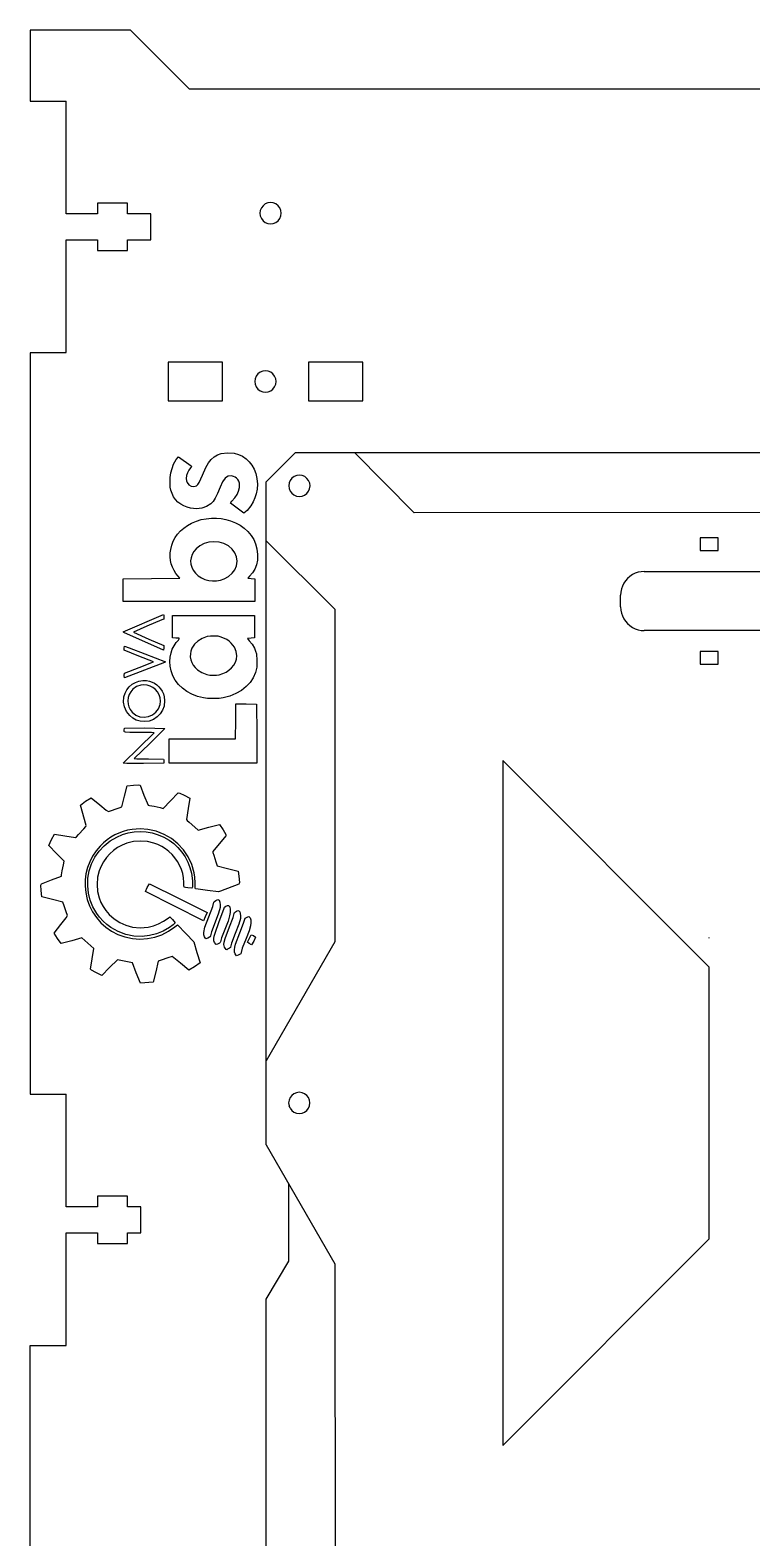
# Model space of a CAD drawing. Extents: x -217 to 602, y -128 to 416.
# Drawn here: x -217.3 to -95.1, y 136.9 to 392.3 of the extents above; entities that cross this region are included whole.
import ezdxf

# ---------------------------------------------------------------- set-up
doc = ezdxf.new("R2010")
doc.units = 0
doc.layers.add('Layer_1', color=7, linetype='CONTINUOUS')

msp = doc.modelspace()

# ---------------------------------------------------------------- linework, layer by layer
at = {"layer": 'Layer_1', "color": 2}
for p, q in [((-217.265194, 392.241333), (-217.269427, 380.252138)), ((-200.303299, 392.252057), (-217.265194, 392.241333)), ((-190.323272, 382.252134), (-200.303299, 392.252057)), ((83.627976, 382.252134), (-190.323272, 382.252134)), ((-217.269427, 380.252138), (-211.181611, 380.252138)), ((-217.260847, 337.630571), (-217.277498, 212.078061)), ((-217.269314, 337.652471), (-211.181498, 337.652471)), ((-177.349263, 315.752649), (-172.359264, 320.75261)), ((-172.359264, 320.75261), (103.578773, 320.75261)), ((-217.277498, 212.078061), (-211.189175, 212.078061)), ((-217.260847, 43.909317), (-217.278345, 169.482515)), ((-217.278345, 169.482515), (-211.189118, 169.479692))]:
    msp.add_line(p, q, dxfattribs=at)
at = {"layer": 'Layer_1', "color": 3}
for p, q in [((-211.181498, 361.152297), (-211.181498, 380.252138)), ((-200.802296, 362.952283), (-205.892118, 362.952283)), ((-205.892118, 362.952283), (-205.892118, 361.152297)), ((-200.802296, 361.152297), (-200.802296, 362.952283)), ((-205.892118, 361.152297), (-211.181498, 361.152297)), ((-196.860188, 361.152297), (-200.802296, 361.152297)), ((-196.860188, 356.75234), (-196.860188, 361.152297)), ((-211.181498, 356.75234), (-205.892118, 356.75234)), ((-211.181498, 337.652471), (-211.181498, 356.75234)), ((-205.892118, 356.75234), (-205.892118, 354.952355)), ((-205.892118, 354.952355), (-200.802296, 354.952355)), ((-200.802296, 354.952355), (-200.802296, 356.75234)), ((-200.802296, 356.75234), (-196.860188, 356.75234)), ((-177.349263, 203.482763), (-177.349263, 315.752649)), ((-211.18909, 192.980695), (-211.18909, 212.080536)), ((-173.503985, 183.759888), (-173.503985, 196.815824)), ((-200.809888, 194.78068), (-205.89971, 194.78068)), ((-205.89971, 194.78068), (-205.89971, 192.980695)), ((-200.809888, 192.980695), (-200.809888, 194.78068)), ((-205.89971, 192.980695), (-211.18909, 192.980695)), ((-198.561113, 192.980695), (-200.809888, 192.980695)), ((-198.561113, 188.58071), (-198.561113, 192.980695)), ((-211.189118, 169.479692), (-211.189118, 188.579533)), ((-211.18909, 188.58071), (-205.89971, 188.58071)), ((-205.89971, 188.58071), (-205.89971, 186.780724)), ((-205.89971, 186.780724), (-200.809888, 186.780724)), ((-200.809888, 186.780724), (-200.809888, 188.58071)), ((-200.809888, 188.58071), (-198.561113, 188.58071)), ((-177.349263, 177.370894), (-173.503985, 183.759888)), ((-177.349263, 64.545124), (-177.349263, 177.370894))]:
    msp.add_line(p, q, dxfattribs=at)
at = {"layer": 'Layer_1', "color": 7}
for p, q in [((-177.480496, 362.8123), (-177.852888, 362.525958)), ((-177.046805, 362.992273), (-177.480496, 362.8123)), ((-176.581421, 363.053685), (-177.046805, 362.992273)), ((-176.116036, 362.992273), (-176.581421, 363.053685)), ((-175.682374, 362.8123), (-176.116036, 362.992273)), ((-175.309953, 362.525958), (-175.682374, 362.8123)), ((-178.318273, 361.718294), (-178.379543, 361.25195)), ((-178.379543, 361.25195), (-178.318273, 360.785634)), ((-178.138638, 362.152803), (-178.318273, 361.718294)), ((-178.318273, 360.785634), (-178.138638, 360.351097)), ((-177.852888, 362.525958), (-178.138638, 362.152803)), ((-178.138638, 360.351097), (-177.852888, 359.977943)), ((-175.024203, 362.152803), (-175.309953, 362.525958)), ((-175.309953, 359.977943), (-175.024203, 360.351097)), ((-174.844569, 361.718294), (-175.024203, 362.152803)), ((-175.024203, 360.351097), (-174.844569, 360.785634)), ((-174.783298, 361.25195), (-174.844569, 361.718294)), ((-174.844569, 360.785634), (-174.783298, 361.25195)), ((-177.852888, 359.977943), (-177.480496, 359.691628)), ((-177.480496, 359.691628), (-177.046805, 359.511627)), ((-177.046805, 359.511627), (-176.581421, 359.450243)), ((-176.581421, 359.450243), (-176.116036, 359.511627)), ((-176.116036, 359.511627), (-175.682374, 359.691628)), ((-175.682374, 359.691628), (-175.309953, 359.977943)), ((-184.728697, 336.052497), (-193.910317, 336.052497)), ((-193.910317, 336.052497), (-193.910317, 329.452561)), ((-184.728697, 329.452561), (-184.728697, 336.052497)), ((-177.908684, 334.492853), (-178.342346, 334.312851)), ((-177.443299, 334.554236), (-177.908684, 334.492853)), ((-176.977887, 334.492853), (-177.443299, 334.554236)), ((-176.544224, 334.312851), (-176.977887, 334.492853)), ((-160.976282, 336.052497), (-170.157874, 336.052497)), ((-170.157874, 336.052497), (-170.157874, 329.452561)), ((-160.976282, 329.452561), (-160.976282, 336.052497)), ((-179.180151, 333.218845), (-179.241422, 332.752529)), ((-179.241422, 332.752529), (-179.180151, 332.286213)), ((-179.000517, 333.653383), (-179.180151, 333.218845)), ((-179.180151, 332.286213), (-179.000517, 331.851676)), ((-178.714739, 334.026537), (-179.000517, 333.653383)), ((-178.342346, 334.312851), (-178.714739, 334.026537)), ((-176.171832, 334.026537), (-176.544224, 334.312851)), ((-175.886082, 333.653383), (-176.171832, 334.026537)), ((-175.706447, 333.218845), (-175.886082, 333.653383)), ((-175.886082, 331.851676), (-175.706447, 332.286213)), ((-175.645177, 332.752529), (-175.706447, 333.218845)), ((-175.706447, 332.286213), (-175.645177, 332.752529)), ((-193.910317, 329.452561), (-184.728697, 329.452561)), ((-179.000517, 331.851676), (-178.714739, 331.478522)), ((-178.714739, 331.478522), (-178.342346, 331.192207)), ((-178.342346, 331.192207), (-177.908684, 331.012206)), ((-177.908684, 331.012206), (-177.443299, 330.950823)), ((-177.443299, 330.950823), (-176.977887, 331.012206)), ((-176.977887, 331.012206), (-176.544224, 331.192207)), ((-176.544224, 331.192207), (-176.171832, 331.478522)), ((-176.171832, 331.478522), (-175.886082, 331.851676)), ((-170.157874, 329.452561), (-160.976282, 329.452561)), ((-172.578948, 316.65737), (-172.954163, 316.375487)), ((-172.143705, 316.83232), (-172.578948, 316.65737)), ((-171.678123, 316.888454), (-172.143705, 316.83232)), ((-171.213896, 316.82185), (-171.678123, 316.888454)), ((-170.78266, 316.637276), (-171.213896, 316.82185)), ((-170.413852, 316.347067), (-170.78266, 316.637276)), ((-173.42807, 315.573835), (-173.494477, 315.108648)), ((-173.494477, 315.108648), (-173.438484, 314.642191)), ((-173.438484, 314.642191), (-173.263873, 314.206016)), ((-173.243807, 316.005945), (-173.42807, 315.573835)), ((-173.263873, 314.206016), (-172.982582, 313.830068)), ((-172.954163, 316.375487), (-173.243807, 316.005945)), ((-170.442215, 313.801648), (-170.152599, 314.17119)), ((-170.132533, 315.971119), (-170.413852, 316.347067)), ((-170.152599, 314.17119), (-169.968336, 314.603301)), ((-169.957922, 315.534973), (-170.132533, 315.971119)), ((-169.968336, 314.603301), (-169.901901, 315.068431)), ((-169.901901, 315.068431), (-169.957922, 315.534973)), ((-172.982582, 313.830068), (-172.613746, 313.539887)), ((-172.613746, 313.539887), (-172.182511, 313.355229)), ((-172.182511, 313.355229), (-171.718283, 313.288681)), ((-171.718283, 313.288681), (-171.252701, 313.344815)), ((-171.252701, 313.344815), (-170.81743, 313.519793)), ((-170.81743, 313.519793), (-170.442215, 313.801648)), ((-103.855907, 306.260276), (-103.855907, 304.125631)), ((-100.830408, 306.260276), (-103.855907, 306.260276)), ((-103.855907, 304.125631), (-100.830408, 304.125631)), ((-100.830408, 304.125631), (-100.830408, 306.260276)), ((-116.492562, 299.013345), (-116.782683, 298.578328)), ((-116.148276, 299.406735), (-116.492562, 299.013345)), ((-115.755677, 299.751751), (-116.148276, 299.406735)), ((-115.321506, 300.042384), (-115.755677, 299.751751)), ((-114.853187, 300.273834), (-115.321506, 300.042384)), ((-114.358733, 300.442039), (-114.853187, 300.273834)), ((-113.846556, 300.544062), (-114.358708, 300.442039)), ((-113.325518, 300.578324), (-113.846556, 300.544062)), ((-113.325518, 300.578324), (-90.371481, 300.578324)), ((-117.283346, 297.100443), (-117.317523, 296.578304)), ((-117.317523, 294.578392), (-117.317523, 296.578304)), ((-117.181492, 297.613608), (-117.283346, 297.100443)), ((-117.013626, 298.109077), (-117.181492, 297.613608)), ((-116.782683, 298.578328), (-117.013626, 298.109077)), ((-117.317523, 294.578392), (-117.283346, 294.056196)), ((-117.283346, 294.056196), (-117.181492, 293.543088)), ((-117.181492, 293.543088), (-117.013626, 293.047619)), ((-117.013626, 293.047619), (-116.782683, 292.57834)), ((-116.782683, 292.57834), (-116.492562, 292.143322)), ((-116.492562, 292.143322), (-116.148276, 291.749933)), ((-116.148276, 291.749933), (-115.755677, 291.404973)), ((-115.755677, 291.404973), (-115.321506, 291.114284)), ((-115.321506, 291.114284), (-114.853187, 290.882833)), ((-114.853187, 290.882833), (-114.358733, 290.714685)), ((-114.358733, 290.714685), (-113.846556, 290.612606)), ((-113.846556, 290.612606), (-113.325518, 290.578372)), ((-90.371481, 290.578372), (-113.325518, 290.578372)), ((-103.850051, 287.039842), (-103.850051, 284.905197)), ((-100.824552, 287.039842), (-103.850051, 287.039842)), ((-100.824552, 284.905197), (-100.824552, 287.039842)), ((-103.850051, 284.905197), (-100.824552, 284.905197)), ((-102.347497, 238.508457), (-102.347497, 238.578786)), ((-172.617133, 212.137838), (-172.989158, 211.851806)), ((-172.183865, 212.317698), (-172.617133, 212.137838)), ((-171.718932, 212.378997), (-172.183865, 212.317698)), ((-171.253971, 212.317698), (-171.718932, 212.378997)), ((-170.820732, 212.137838), (-171.253971, 212.317698)), ((-170.448678, 211.851806), (-170.820732, 212.137838)), ((-173.454119, 211.044904), (-173.515333, 210.57904)), ((-173.515333, 210.57904), (-173.454119, 210.113148)), ((-173.274654, 211.479018), (-173.454119, 211.044904)), ((-173.274654, 209.679033), (-173.454119, 210.113148)), ((-173.242424, 211.512659), (-173.274654, 211.479018)), ((-173.274654, 209.679033), (-172.989158, 209.306218)), ((-172.989158, 211.851806), (-173.242424, 211.512659)), ((-170.163211, 211.479018), (-170.448678, 211.851806)), ((-170.448678, 209.306218), (-170.163211, 209.679033)), ((-169.983717, 211.044904), (-170.163211, 211.479018)), ((-170.163211, 209.679033), (-169.983717, 210.113148)), ((-169.922503, 210.579012), (-169.983717, 211.044904)), ((-169.983717, 210.113148), (-169.922503, 210.579012)), ((-172.989158, 209.306218), (-172.617133, 209.020186)), ((-172.617133, 209.020186), (-172.183865, 208.840382)), ((-172.183865, 208.840382), (-171.718932, 208.779055)), ((-171.718932, 208.779055), (-171.253971, 208.840382)), ((-171.253971, 208.840382), (-170.820732, 209.020186)), ((-170.820732, 209.020186), (-170.448678, 209.306218))]:
    msp.add_line(p, q, dxfattribs=at)
at = {"layer": 'Layer_1', "color": 1}
for p, q in [((-192.984704, 318.74209), (-192.547703, 319.559462)), ((-192.547703, 319.559462), (-192.191118, 320.001704)), ((-192.191118, 320.001704), (-190.045608, 318.45586)), ((-187.083105, 318.990502), (-186.654697, 319.521136)), ((-186.654697, 319.521136), (-186.142771, 319.967301)), ((-186.142771, 319.967301), (-185.5678, 320.314096)), ((-185.5678, 320.314096), (-184.950264, 320.546534)), ((-184.950264, 320.546534), (-183.877718, 320.658999)), ((-183.877718, 320.658999), (-182.740754, 320.594935)), ((-182.740754, 320.594935), (-182.005396, 320.395206)), ((-182.005396, 320.395206), (-181.330679, 320.087471)), ((-181.330679, 320.087471), (-180.722453, 319.678164)), ((-180.722453, 319.678164), (-180.186564, 319.173777)), ((-180.186564, 319.173777), (-179.728856, 318.580771)), ((-193.548545, 316.498423), (-193.443473, 317.266265)), ((-193.443473, 317.266265), (-193.258101, 318.000833)), ((-193.258101, 318.000833), (-192.984704, 318.74209)), ((-190.809539, 316.820721), (-190.85869, 316.351357)), ((-190.669971, 317.27984), (-190.809539, 316.820721)), ((-190.44077, 317.726767), (-190.669971, 317.27984)), ((-190.122728, 318.159611), (-190.44077, 317.726767)), ((-189.984552, 318.349321), (-190.122728, 318.159611)), ((-190.045608, 318.45586), (-189.984552, 318.349321)), ((-188.658449, 315.645519), (-188.097468, 316.865481)), ((-188.097468, 316.865481), (-187.525273, 318.211738)), ((-187.525273, 318.211738), (-187.083105, 318.990502)), ((-183.780769, 316.69358), (-184.028975, 316.575074)), ((-183.20608, 316.750222), (-183.780769, 316.69358)), ((-182.874739, 316.687088), (-183.20608, 316.750222)), ((-182.579004, 316.558282), (-182.874739, 316.687088)), ((-179.728856, 318.580771), (-179.355169, 317.905555)), ((-179.355169, 317.905555), (-179.071355, 317.154646)), ((-179.071355, 317.154646), (-178.883256, 316.33448)), ((-193.581057, 315.657288), (-193.548545, 316.498423)), ((-193.55941, 314.867969), (-193.581057, 315.657288)), ((-193.466923, 314.371935), (-193.55941, 314.867969)), ((-193.263099, 313.785308), (-193.466923, 314.371935)), ((-190.85869, 316.351357), (-190.837298, 315.944731)), ((-190.837298, 315.944731), (-190.723596, 315.651135)), ((-190.723596, 315.651135), (-190.408724, 315.246937)), ((-190.408724, 315.246937), (-190.005355, 315.010576)), ((-190.005355, 315.010576), (-189.563897, 314.959211)), ((-189.563897, 314.959211), (-189.134747, 315.110002)), ((-189.134747, 315.110002), (-188.892668, 315.316787)), ((-188.892668, 315.316787), (-188.658449, 315.645519)), ((-185.1254, 314.834356), (-185.563355, 313.790868)), ((-184.691076, 315.784909), (-185.1254, 314.834356)), ((-184.259319, 316.388243), (-184.691076, 315.784909)), ((-184.028975, 316.575074), (-184.259319, 316.388243)), ((-182.323943, 316.371), (-182.579004, 316.558282)), ((-182.114627, 316.132437), (-182.323943, 316.371)), ((-182.236957, 313.627094), (-181.983276, 314.201303)), ((-181.956129, 315.849735), (-182.114627, 316.132437)), ((-181.983276, 314.201303), (-181.836252, 314.808843)), ((-181.853518, 315.530118), (-181.956129, 315.849735)), ((-181.811868, 315.180756), (-181.853518, 315.530118)), ((-181.836252, 314.808843), (-181.811868, 315.180756)), ((-178.840071, 314.500459), (-178.995321, 313.745825)), ((-178.883256, 316.33448), (-178.816821, 315.383052)), ((-178.816821, 315.383052), (-178.840076, 314.500487)), ((-178.840076, 314.500487), (-178.840076, 314.500459)), ((-192.989629, 313.24838), (-193.263099, 313.785308)), ((-192.650753, 312.765187), (-192.989629, 313.24838)), ((-192.250746, 312.33954), (-192.650753, 312.765187)), ((-191.793851, 311.975445), (-192.250746, 312.33954)), ((-191.284335, 311.676797), (-191.793851, 311.975445)), ((-190.726452, 311.44752), (-191.284335, 311.676797)), ((-187.4074, 311.575649), (-188.189277, 311.287077)), ((-186.712442, 312.032341), (-187.4074, 311.575649)), ((-186.32098, 312.453247), (-186.712442, 312.032341)), ((-185.949915, 313.018284), (-186.32098, 312.453247)), ((-185.563355, 313.790868), (-185.949915, 313.018284)), ((-183.354342, 312.141533), (-183.313855, 312.254337)), ((-181.094705, 310.438801), (-183.354342, 312.141533)), ((-183.313855, 312.254337), (-183.117027, 312.482965)), ((-183.117027, 312.482965), (-182.610475, 313.062311)), ((-182.610475, 313.062311), (-182.236957, 313.627094)), ((-179.901748, 311.724126), (-180.55997, 310.931448)), ((-179.525174, 312.360227), (-179.901748, 311.724126)), ((-179.223357, 313.03327), (-179.525174, 312.360227)), ((-178.995321, 313.745825), (-179.223357, 313.03327)), ((-190.124458, 311.291508), (-190.726452, 311.44752)), ((-189.133869, 311.213925), (-190.124458, 311.291508)), ((-189.944649, 308.762514), (-189.135458, 309.110861)), ((-189.135458, 309.110861), (-188.327953, 309.361079)), ((-188.189277, 311.287077), (-189.133869, 311.213925)), ((-188.327953, 309.361079), (-187.491508, 309.520845)), ((-187.491508, 309.520845), (-186.595481, 309.597807)), ((-186.595481, 309.597807), (-185.740466, 309.60063)), ((-185.740466, 309.60063), (-184.946132, 309.530667)), ((-184.946132, 309.530667), (-184.167312, 309.381992)), ((-184.167312, 309.381992), (-183.358863, 309.148284)), ((-183.358863, 309.148284), (-182.521775, 308.817886)), ((-180.55997, 310.931448), (-181.094705, 310.438801)), ((-192.719525, 306.330041), (-192.307554, 306.914975)), ((-192.307554, 306.914975), (-191.821836, 307.453483)), ((-191.821836, 307.453483), (-191.264608, 307.9428)), ((-191.264608, 307.9428), (-190.638134, 308.380075)), ((-190.638134, 308.380075), (-189.944649, 308.762514)), ((-182.521775, 308.817886), (-181.749514, 308.405616)), ((-181.749514, 308.405616), (-181.050805, 307.916864)), ((-181.050805, 307.916864), (-180.434375, 307.356906)), ((-180.434375, 307.356906), (-179.878214, 306.700937)), ((-179.878214, 306.700937), (-179.439895, 306.0043)), ((-193.553481, 303.743248), (-193.490435, 304.325021)), ((-193.490435, 304.325021), (-193.313214, 305.03227)), ((-193.313214, 305.03227), (-193.055491, 305.701532)), ((-193.055491, 305.701532), (-192.719525, 306.330041)), ((-189.586517, 303.957145), (-189.871564, 303.450274)), ((-189.194113, 304.427553), (-189.586517, 303.957145)), ((-188.560213, 304.949974), (-189.194113, 304.427553)), ((-187.8466, 305.323636), (-188.560213, 304.949974)), ((-187.054259, 305.548116), (-187.8466, 305.323636)), ((-186.184162, 305.623018), (-187.054259, 305.548116)), ((-185.307845, 305.553337), (-186.184162, 305.623018)), ((-184.47267, 305.29468), (-185.307845, 305.553337)), ((-183.729294, 304.898384), (-184.47267, 305.29468)), ((-183.098367, 304.366508), (-183.729294, 304.898384)), ((-182.618863, 303.739749), (-183.098367, 304.366508)), ((-179.439895, 306.0043), (-179.110953, 305.251021)), ((-179.110953, 305.251021), (-178.882912, 304.425069)), ((-178.882912, 304.425069), (-178.784402, 303.437461)), ((-193.554327, 303.077656), (-193.553481, 303.743248)), ((-193.497367, 302.424001), (-193.554327, 303.077656)), ((-193.386493, 301.87807), (-193.497367, 302.424001)), ((-193.177414, 301.283174), (-193.386493, 301.87807)), ((-192.917307, 300.74046), (-193.177414, 301.283174)), ((-190.04893, 302.918849), (-190.118278, 302.374725)), ((-190.118278, 302.374725), (-190.07928, 301.829838)), ((-190.07928, 301.829838), (-189.931599, 301.296015)), ((-189.871564, 303.450274), (-190.04893, 302.918849)), ((-189.931599, 301.296015), (-189.674912, 300.785221)), ((-182.329763, 303.058747), (-182.618863, 303.739749)), ((-182.614076, 300.881826), (-182.330296, 301.557861)), ((-182.330296, 301.557861), (-182.256907, 302.304113)), ((-182.256907, 302.304113), (-182.329763, 303.058831)), ((-182.329763, 303.058831), (-182.329763, 303.058831)), ((-178.988635, 301.7117), (-179.269342, 300.999823)), ((-178.807991, 302.499382), (-178.988635, 301.7117)), ((-178.784402, 303.437461), (-178.808166, 302.499693)), ((-178.808166, 302.499693), (-178.808166, 302.499693)), ((-201.556617, 299.358954), (-196.762316, 299.371937)), ((-201.556617, 297.430953), (-201.556617, 299.358954)), ((-196.762316, 299.371937), (-191.968018, 299.441843)), ((-192.602316, 300.242987), (-192.917307, 300.74046)), ((-192.228577, 299.783727), (-192.602316, 300.242987)), ((-191.968018, 299.441843), (-192.228577, 299.783727)), ((-189.674912, 300.785221), (-189.308875, 300.30931)), ((-189.308875, 300.30931), (-188.825598, 299.867829)), ((-188.825598, 299.867829), (-188.280779, 299.513584)), ((-188.280779, 299.513584), (-187.686798, 299.248972)), ((-187.686798, 299.248972), (-187.056022, 299.07645)), ((-187.056022, 299.07645), (-186.400827, 298.998416)), ((-186.400827, 298.998416), (-185.733591, 299.017324)), ((-185.733591, 299.017324), (-185.066686, 299.135463)), ((-185.066686, 299.135463), (-184.412481, 299.355286)), ((-184.412481, 299.355286), (-183.679352, 299.75494)), ((-183.679352, 299.75494), (-183.071824, 300.27231)), ((-183.071824, 300.27231), (-182.614076, 300.881826)), ((-180.126126, 299.813389), (-180.451393, 299.442266)), ((-180.451393, 299.442266), (-179.847288, 299.373291)), ((-179.648906, 300.366234), (-180.126126, 299.813389)), ((-179.847288, 299.373291), (-179.24318, 299.358898)), ((-179.269342, 300.999823), (-179.648906, 300.366234)), ((-179.24318, 299.358898), (-179.229718, 297.417943)), ((-201.556617, 295.502952), (-201.556617, 297.430953)), ((-179.229718, 297.417943), (-179.216256, 295.476988)), ((-190.386434, 295.48997), (-201.556617, 295.502952)), ((-179.216256, 295.476988), (-190.386434, 295.48997)), ((-201.547163, 290.342942), (-194.721384, 293.269643)), ((-197.520202, 291.297728), (-199.756683, 290.296912)), ((-194.962385, 292.370144), (-197.520202, 291.297728)), ((-194.641052, 292.509675), (-194.962385, 292.370144)), ((-194.721384, 293.269643), (-194.656631, 293.195983)), ((-194.656631, 293.195983), (-194.641052, 292.889659)), ((-194.641052, 292.889659), (-194.641052, 292.509675)), ((-193.176398, 291.23578), (-193.176398, 293.138071)), ((-193.176398, 293.138071), (-186.235588, 293.138071)), ((-193.176398, 289.333462), (-193.176398, 291.23578)), ((-186.235588, 293.138071), (-179.294782, 293.138071)), ((-179.294782, 293.138071), (-179.294782, 291.23578)), ((-179.294782, 291.23578), (-179.294782, 289.333462)), ((-201.445656, 290.219893), (-201.547163, 290.342942)), ((-194.687594, 287.254274), (-201.445656, 290.219893)), ((-199.756683, 290.296912), (-197.211721, 289.138277)), ((-197.211721, 289.138277), (-194.666757, 288.047544)), ((-192.610853, 289.301458), (-193.176398, 289.333462)), ((-192.905101, 288.007356), (-192.549509, 288.547444)), ((-192.032453, 289.262906), (-192.610853, 289.301458)), ((-192.549509, 288.547444), (-192.179849, 288.970354)), ((-192.179849, 288.970354), (-192.035331, 289.153037)), ((-192.035331, 289.153037), (-192.032453, 289.262906)), ((-188.872238, 288.806327), (-189.455795, 288.249982)), ((-188.147393, 289.24253), (-188.872238, 288.806327)), ((-187.296369, 289.547104), (-188.147393, 289.24253)), ((-186.768071, 289.650058), (-187.296369, 289.547104)), ((-186.107056, 289.652881), (-186.768071, 289.650058)), ((-185.448852, 289.60606), (-186.107056, 289.652881)), ((-184.924548, 289.46921), (-185.448852, 289.60606)), ((-183.98974, 289.055332), (-184.924548, 289.46921)), ((-183.60263, 288.782225), (-183.98974, 289.055332)), ((-183.226064, 288.438902), (-183.60263, 288.782225)), ((-179.868982, 289.307779), (-180.480456, 289.244703)), ((-180.480456, 289.244703), (-180.18285, 288.852386)), ((-180.18285, 288.852386), (-179.684799, 288.252889)), ((-179.294782, 289.333462), (-179.868982, 289.307779)), ((-201.374335, 287.58628), (-201.334108, 287.906433)), ((-201.348117, 287.237877), (-201.374335, 287.58628)), ((-198.855307, 286.243975), (-201.348117, 287.237877)), ((-201.334108, 287.906433), (-200.535526, 287.66265)), ((-200.535526, 287.66265), (-197.851635, 286.653762)), ((-196.389873, 285.265426), (-198.855307, 286.243975)), ((-197.851635, 286.653762), (-194.362014, 285.292914)), ((-194.651743, 287.650909), (-194.687585, 287.254274)), ((-194.687585, 287.254274), (-194.687585, 287.254274)), ((-194.666757, 288.047544), (-194.651743, 287.650909)), ((-193.632503, 285.31775), (-193.580913, 286.093748)), ((-193.580913, 286.093748), (-193.42884, 286.825183)), ((-193.42884, 286.825183), (-193.210318, 287.412488)), ((-193.210318, 287.412488), (-192.905101, 288.007356)), ((-190.160775, 286.608493), (-190.167999, 286.114915)), ((-190.167999, 286.114915), (-190.09027, 285.629097)), ((-190.066464, 287.101366), (-190.160775, 286.608493)), ((-189.882947, 287.584954), (-190.066464, 287.101366)), ((-189.455795, 288.249982), (-189.882947, 287.584954)), ((-182.678284, 287.75852), (-183.226064, 288.438902)), ((-182.380506, 287.021949), (-182.678284, 287.75852)), ((-182.305853, 286.301548), (-182.380509, 287.021356)), ((-182.380509, 287.021356), (-182.380509, 287.021356)), ((-182.360906, 285.721412), (-182.305853, 286.301548)), ((-179.684799, 288.252889), (-179.31896, 287.594324)), ((-179.31896, 287.594324), (-179.103853, 287.091996)), ((-179.103853, 287.091996), (-178.973754, 286.646226)), ((-178.973754, 286.646226), (-178.880152, 285.50317)), ((-194.541975, 285.149376), (-201.323166, 282.597382)), ((-201.311967, 283.333078), (-198.818418, 284.296896)), ((-198.818418, 284.296896), (-196.389873, 285.265426)), ((-194.362014, 285.292914), (-194.541961, 285.149376)), ((-194.541961, 285.149376), (-194.541961, 285.149376)), ((-193.583554, 284.530434), (-193.632503, 285.31775)), ((-193.434005, 283.765076), (-193.583554, 284.530434)), ((-193.135239, 282.927102), (-193.434005, 283.765076)), ((-190.09027, 285.629097), (-189.929714, 285.159564)), ((-189.929714, 285.159564), (-189.688453, 284.714923)), ((-189.688453, 284.714923), (-189.368622, 284.303612)), ((-189.368622, 284.303612), (-188.972345, 283.934212)), ((-188.972345, 283.934212), (-188.215259, 283.460445)), ((-188.215259, 283.460445), (-187.363916, 283.131854)), ((-184.655957, 283.290491), (-184.12042, 283.536081)), ((-184.12042, 283.536081), (-183.641771, 283.84867)), ((-183.641771, 283.84867), (-183.20212, 284.23808)), ((-183.20212, 284.23808), (-182.799555, 284.711536)), ((-182.799555, 284.711536), (-182.522314, 285.198708)), ((-182.522314, 285.198708), (-182.360906, 285.721412)), ((-179.151607, 283.445488), (-179.53716, 282.57836)), ((-178.906952, 284.368072), (-179.151607, 283.445488)), ((-178.880152, 285.50317), (-178.906963, 284.367959)), ((-178.906963, 284.367959), (-178.906963, 284.367959)), ((-201.375755, 282.958654), (-201.311967, 283.333078)), ((-201.323166, 282.597382), (-201.375755, 282.958654)), ((-200.899878, 280.541421), (-200.495275, 281.048292)), ((-200.495275, 281.048292), (-200.008984, 281.4725)), ((-200.008984, 281.4725), (-199.456884, 281.802474)), ((-199.254073, 281.074285), (-199.88265, 280.641779)), ((-199.456884, 281.802474), (-198.854856, 282.026728)), ((-198.558799, 281.336751), (-199.254073, 281.074285)), ((-198.854856, 282.026728), (-198.218783, 282.13369)), ((-198.011644, 281.391277), (-198.558799, 281.336751)), ((-198.218783, 282.13369), (-197.564536, 282.111959)), ((-197.474527, 281.334635), (-198.011644, 281.391277)), ((-197.564536, 282.111959), (-197.08125, 282.013944)), ((-196.962082, 281.176393), (-197.474527, 281.334635)), ((-197.08125, 282.013944), (-196.628704, 281.857762)), ((-196.488939, 280.92609), (-196.962082, 281.176393)), ((-196.628704, 281.857762), (-196.210005, 281.645954)), ((-196.069726, 280.593265), (-196.488939, 280.92609)), ((-196.210005, 281.645954), (-195.828234, 281.380947)), ((-195.828234, 281.380947), (-195.486511, 281.065282)), ((-195.486511, 281.065282), (-195.18792, 280.701413)), ((-192.710302, 282.151386), (-193.135239, 282.927102)), ((-192.166957, 281.444476), (-192.710302, 282.151386)), ((-191.512955, 280.812834), (-192.166957, 281.444476)), ((-187.363916, 283.131854), (-186.881714, 283.047949)), ((-186.881714, 283.047949), (-186.307665, 283.014111)), ((-186.307665, 283.014111), (-185.737331, 283.031609)), ((-185.737331, 283.031609), (-185.266274, 283.101995)), ((-185.266274, 283.101995), (-184.655957, 283.290491)), ((-180.690715, 281.084416), (-181.508936, 280.431552)), ((-180.053547, 281.785146), (-180.690715, 281.084416)), ((-179.53716, 282.57836), (-180.053547, 281.785146)), ((-201.466106, 278.460399), (-201.400478, 279.325805)), ((-201.321165, 277.630242), (-201.466106, 278.460399)), ((-201.400478, 279.325805), (-201.206902, 279.963402)), ((-201.206902, 279.963402), (-200.899878, 280.541421)), ((-200.702963, 279.211787), (-200.758645, 278.649968)), ((-200.758645, 278.649968), (-200.714113, 278.11383)), ((-200.536313, 279.735789), (-200.702963, 279.211787)), ((-200.261832, 280.214833), (-200.536313, 279.735789)), ((-199.88265, 280.641779), (-200.261832, 280.214833)), ((-195.719085, 280.187571), (-196.069726, 280.593265)), ((-195.451634, 279.718489), (-195.719085, 280.187571)), ((-195.282013, 279.195588), (-195.451634, 279.718489)), ((-195.282978, 278.076972), (-195.215239, 278.630946)), ((-195.215239, 278.630946), (-195.282013, 279.195588)), ((-195.282013, 279.195588), (-195.282013, 279.195588)), ((-195.18792, 280.701413), (-194.935562, 280.291852)), ((-194.935562, 280.291852), (-194.73254, 279.839083)), ((-194.73254, 279.839083), (-194.596715, 279.373952)), ((-194.557179, 278.745387), (-194.613646, 277.789924)), ((-194.596715, 279.373952), (-194.557179, 278.745387)), ((-190.756043, 280.262952), (-191.512955, 280.812834)), ((-189.903972, 279.801293), (-190.756043, 280.262952)), ((-188.964494, 279.434432), (-189.903972, 279.801293)), ((-187.945355, 279.168748), (-188.964494, 279.434432)), ((-187.275899, 279.073244), (-187.945355, 279.168748)), ((-186.286995, 279.052078), (-187.275899, 279.073244)), ((-185.295373, 279.073527), (-186.286995, 279.052078)), ((-184.618401, 279.170837), (-185.295373, 279.073527)), ((-183.479982, 279.471234), (-184.618401, 279.170837)), ((-182.441094, 279.892648), (-183.479982, 279.471234)), ((-181.508936, 280.431552), (-182.441094, 279.892648)), ((-200.973224, 276.859917), (-201.321165, 277.630242)), ((-200.429859, 276.173976), (-200.973224, 276.859917)), ((-200.714113, 278.11383), (-200.57804, 277.631428)), ((-200.57804, 277.631428), (-200.344222, 277.187266)), ((-199.886629, 275.716776), (-200.429859, 276.173976)), ((-200.344222, 277.187266), (-200.006447, 276.765767)), ((-200.006447, 276.765767), (-199.385891, 276.269564)), ((-199.385891, 276.269564), (-198.693357, 275.984322)), ((-198.693357, 275.984322), (-197.96913, 275.898865)), ((-197.96913, 275.898865), (-197.253516, 276.001989)), ((-197.253516, 276.001989), (-196.586797, 276.282575)), ((-196.586797, 276.282575), (-196.009277, 276.729389)), ((-195.777138, 275.944077), (-196.385474, 275.537254)), ((-196.009277, 276.729389), (-195.561235, 277.331256)), ((-195.265579, 276.472228), (-195.777138, 275.944077)), ((-195.561235, 277.331256), (-195.282978, 278.076972)), ((-194.871007, 277.096052), (-195.265579, 276.472228)), ((-194.613646, 277.789782), (-194.871007, 277.096052)), ((-194.613646, 277.789924), (-194.613646, 277.789924)), ((-182.457431, 275.31094), (-182.456585, 278.152212)), ((-182.456585, 278.152212), (-180.695673, 278.138666)), ((-180.695673, 278.138666), (-178.934768, 278.125119)), ((-178.934768, 278.125119), (-178.921672, 273.125185)), ((-201.376215, 273.730326), (-201.30623, 274.034985)), ((-201.370684, 273.477201), (-201.376215, 273.730326)), ((-201.305366, 273.403795), (-201.370684, 273.477201)), ((-201.30623, 274.034985), (-197.854279, 274.082709)), ((-201.146447, 273.357567), (-201.305366, 273.403795)), ((-200.392115, 273.322007), (-201.146447, 273.357567)), ((-198.796289, 273.319185), (-200.392115, 273.322007)), ((-199.309225, 275.399134), (-199.886629, 275.716776)), ((-198.680409, 275.213799), (-199.309225, 275.399134)), ((-198.908385, 270.692204), (-196.295388, 273.243521)), ((-196.719912, 273.30592), (-198.796289, 273.319185)), ((-197.982927, 275.153629), (-198.680409, 275.213799)), ((-197.150434, 275.237449), (-197.982927, 275.153629)), ((-197.854279, 274.082709), (-194.453894, 274.015201)), ((-196.385474, 275.537254), (-197.150434, 275.237449)), ((-194.453894, 274.015201), (-197.045992, 271.472351)), ((-196.295388, 273.243521), (-196.719912, 273.30592)), ((-182.489071, 272.354211), (-182.457431, 275.31094)), ((-201.521458, 268.145318), (-198.908385, 270.692204)), ((-197.045998, 271.4695), (-199.670498, 268.911692)), ((-197.045992, 271.472351), (-197.045992, 271.472351)), ((-193.755402, 270.168512), (-193.741969, 272.212225)), ((-193.741969, 272.212225), (-188.130993, 272.225489)), ((-188.130993, 272.225489), (-182.520014, 272.238754)), ((-182.520014, 272.238754), (-182.489071, 272.354211)), ((-178.921672, 273.125185), (-178.908577, 268.125224)), ((-200.906473, 268.089579), (-201.521458, 268.145318)), ((-199.670498, 268.911692), (-199.197869, 268.858268)), ((-199.197869, 268.858268), (-197.228361, 268.844721)), ((-194.66678, 268.100021), (-198.102466, 268.086757)), ((-197.228361, 268.844721), (-194.702667, 268.801484)), ((-194.702667, 268.801484), (-194.655491, 268.690289)), ((-194.651257, 268.429544), (-194.66678, 268.100021)), ((-194.655491, 268.690289), (-194.651257, 268.429544)), ((-193.768836, 268.124857), (-193.755402, 270.168512)), ((-186.338758, 268.124857), (-193.768836, 268.124857)), ((-186.338653, 268.125224), (-186.338659, 268.125224)), ((-178.908577, 268.125224), (-186.338653, 268.125224)), ((-198.102466, 268.086757), (-200.906473, 268.089579)), ((-201.301773, 262.511118), (-200.868447, 264.280708)), ((-200.868447, 264.280708), (-199.782303, 264.391932)), ((-199.782303, 264.391932), (-198.943194, 264.437454)), ((-198.943194, 264.437454), (-198.671544, 264.406466)), ((-198.671544, 264.406466), (-198.009287, 262.727131)), ((-193.532839, 261.763116), (-192.22376, 263.104152)), ((-192.22376, 263.104152), (-191.942325, 263.028855)), ((-191.942325, 263.028855), (-191.20932, 262.681806)), ((-208.780541, 261.011276), (-207.895568, 261.657255)), ((-207.777438, 257.584082), (-208.780541, 261.011276)), ((-207.895568, 261.657255), (-206.953979, 262.264399)), ((-206.953979, 262.264399), (-205.508583, 261.079602)), ((-205.508583, 261.079602), (-204.401163, 260.18174)), ((-204.003614, 259.928672), (-202.236739, 260.543154)), ((-202.236739, 260.543154), (-201.736164, 260.723184)), ((-201.736164, 260.723184), (-201.301773, 262.511118)), ((-198.009287, 262.727131), (-197.302924, 261.017626)), ((-197.302924, 261.017626), (-197.059248, 260.927654)), ((-197.059248, 260.927654), (-196.271227, 260.813015)), ((-196.271227, 260.813015), (-195.267958, 260.593982)), ((-195.267958, 260.593982), (-194.772726, 260.464922)), ((-194.772726, 260.464922), (-193.532839, 261.763116)), ((-191.20932, 262.681806), (-190.249147, 262.166666)), ((-190.249147, 262.166666), (-190.502063, 260.419597)), ((-204.401163, 260.18174), (-204.003614, 259.928672)), ((-190.502063, 260.419597), (-190.785852, 258.599462)), ((-190.785852, 258.599462), (-190.694914, 258.432527)), ((-190.694914, 258.432527), (-190.364849, 258.150107)), ((-190.364849, 258.150107), (-189.386549, 257.28535)), ((-213.659627, 255.177263), (-213.137555, 256.094401)), ((-213.137555, 256.094401), (-211.42833, 255.81184)), ((-211.42833, 255.81184), (-209.628861, 255.53069)), ((-209.628861, 255.53069), (-209.431958, 255.619675)), ((-209.431958, 255.619675), (-209.078285, 256.031776)), ((-209.078285, 256.031776), (-208.21492, 257.011369)), ((-208.21492, 257.011369), (-207.859684, 257.403968)), ((-207.859684, 257.403968), (-207.777438, 257.584082)), ((-203.598777, 255.574717), (-204.231652, 255.135974)), ((-203.739042, 254.94443), (-202.618238, 255.60912)), ((-202.936972, 255.954757), (-203.598777, 255.574717)), ((-202.245657, 256.276434), (-202.936972, 255.954757)), ((-202.618238, 255.60912), (-201.661149, 256.019076)), ((-201.524252, 256.540058), (-202.245657, 256.276434)), ((-201.661149, 256.019076), (-200.672488, 256.310639)), ((-200.772169, 256.745939), (-201.524252, 256.540058)), ((-199.988828, 256.894388), (-200.772169, 256.745939)), ((-200.672488, 256.310639), (-199.662178, 256.483867)), ((-198.682974, 256.972253), (-199.988828, 256.894388)), ((-199.662178, 256.483867), (-198.640136, 256.53876)), ((-197.355316, 256.896109), (-198.682974, 256.972253)), ((-198.640136, 256.53876), (-197.61629, 256.475429)), ((-197.61629, 256.475429), (-196.600564, 256.293819)), ((-195.930001, 256.579512), (-197.355316, 256.896109)), ((-196.600564, 256.293819), (-195.60288, 255.994071)), ((-194.597695, 256.058474), (-195.930001, 256.579512)), ((-195.60288, 255.994071), (-194.633156, 255.576156)), ((-194.633156, 255.576156), (-193.773069, 255.079642)), ((-193.37559, 255.349165), (-194.597695, 256.058474)), ((-192.280887, 254.467672), (-193.37559, 255.349165)), ((-189.386549, 257.28535), (-188.829247, 256.746927)), ((-188.829247, 256.746927), (-187.051021, 257.273553)), ((-187.051021, 257.273553), (-185.231924, 257.757226)), ((-184.138553, 255.839667), (-186.348034, 253.158612)), ((-185.231924, 257.757226), (-184.62211, 256.842205)), ((-184.62211, 256.842205), (-184.137235, 256.065416)), ((-184.099155, 255.929357), (-184.138553, 255.839667)), ((-184.137235, 256.065416), (-184.099155, 255.929357)), ((-214.127532, 254.153276), (-213.659627, 255.177263)), ((-212.816494, 252.830529), (-214.127532, 254.153276)), ((-211.50545, 251.509277), (-212.816494, 252.830529)), ((-206.113205, 253.260579), (-206.708062, 252.371833)), ((-206.308424, 252.187824), (-205.593606, 253.217822)), ((-205.412958, 254.081394), (-206.113205, 253.260579)), ((-205.593606, 253.217822), (-204.733988, 254.142016)), ((-204.836186, 254.638332), (-205.412958, 254.081394)), ((-204.231652, 255.135974), (-204.836186, 254.638332)), ((-204.733988, 254.142016), (-203.739042, 254.94443)), ((-203.16834, 253.338924), (-203.807269, 252.76542)), ((-202.467591, 253.836538), (-203.16834, 253.338924)), ((-201.712477, 254.250756), (-202.467591, 253.836538)), ((-200.910441, 254.57407), (-201.712477, 254.250756)), ((-199.794693, 254.856038), (-200.910441, 254.57407)), ((-198.5742, 254.932661), (-199.794693, 254.856038)), ((-197.420495, 254.86092), (-198.5742, 254.932661)), ((-196.339892, 254.593656), (-197.420495, 254.86092)), ((-195.643187, 254.33054), (-196.339892, 254.593656)), ((-194.981322, 254.000312), (-195.643187, 254.33054)), ((-194.35872, 253.606866), (-194.981322, 254.000312)), ((-193.779823, 253.153984), (-194.35872, 253.606866)), ((-193.24905, 252.645504), (-193.779823, 253.153984)), ((-193.773069, 255.079642), (-192.977206, 254.487597)), ((-192.977206, 254.487597), (-192.252961, 253.809727)), ((-191.330783, 253.430223), (-192.280887, 254.467672)), ((-192.252961, 253.809727), (-191.607714, 253.055686)), ((-191.607714, 253.055686), (-191.048857, 252.235125)), ((-190.542474, 252.252905), (-191.330783, 253.430223)), ((-186.348034, 253.158612), (-186.369144, 252.996109)), ((-186.369144, 252.996109), (-186.209486, 252.541646)), ((-211.842195, 249.900131), (-211.632848, 250.916978)), ((-211.632848, 250.916978), (-211.50545, 251.509277)), ((-207.568492, 250.432233), (-207.827522, 249.402347)), ((-207.194249, 251.425542), (-207.568492, 250.432233)), ((-207.265812, 249.874166), (-206.868988, 251.067938)), ((-206.708062, 252.371833), (-207.194249, 251.425542)), ((-206.868988, 251.067938), (-206.308424, 252.187824)), ((-205.27873, 250.664248), (-205.595959, 249.861918)), ((-204.869912, 251.420575), (-205.27873, 250.664248)), ((-204.37694, 252.123478), (-204.869912, 251.420575)), ((-203.807269, 252.76542), (-204.37694, 252.123478)), ((-192.770836, 252.085236), (-193.24905, 252.645504)), ((-192.349614, 251.477132), (-192.770836, 252.085236)), ((-191.989806, 250.824945), (-192.349614, 251.477132)), ((-191.668431, 250.093114), (-191.989806, 250.824945)), ((-191.048857, 252.235125), (-190.583778, 251.357668)), ((-190.583778, 251.357668), (-190.219858, 250.433051)), ((-189.933159, 250.951832), (-190.542474, 252.252905)), ((-190.219858, 250.433051), (-189.964486, 249.470927)), ((-189.520034, 249.543176), (-189.933159, 250.951832)), ((-186.209486, 252.541646), (-185.822858, 251.393425)), ((-185.822858, 251.393425), (-185.606343, 250.741407)), ((-185.606343, 250.741407), (-183.845053, 250.305487)), ((-183.845053, 250.305487), (-182.060729, 249.852097)), ((-215.377545, 247.656097), (-213.640642, 248.350646)), ((-213.640642, 248.350646), (-211.996949, 248.97495)), ((-211.996949, 248.97495), (-211.960545, 249.180154)), ((-211.960545, 249.180154), (-211.842195, 249.900131)), ((-207.968063, 248.3463), (-207.986859, 247.274618)), ((-207.827522, 249.402347), (-207.968063, 248.3463)), ((-207.530406, 247.328804), (-207.489445, 248.622483)), ((-207.489445, 248.622483), (-207.265812, 249.874166)), ((-205.858474, 248.803782), (-205.924336, 247.58588)), ((-205.595959, 249.861918), (-205.858474, 248.803782)), ((-197.202741, 247.541487), (-197.059082, 247.711667)), ((-197.059082, 247.711667), (-192.14432, 245.279306)), ((-191.45202, 249.410306), (-191.668431, 250.093114)), ((-191.322822, 248.70523), (-191.45202, 249.410306)), ((-191.263058, 247.906485), (-191.322822, 248.70523)), ((-191.245419, 247.384995), (-191.263058, 247.906485)), ((-189.964486, 249.470927), (-189.791744, 248.188679)), ((-189.791744, 248.188679), (-189.794001, 247.11028)), ((-189.408618, 248.840556), (-189.520034, 249.543176)), ((-189.360804, 247.880859), (-189.408618, 248.840556)), ((-189.322115, 246.9782), (-189.360804, 247.880859)), ((-182.060729, 249.852097), (-181.944741, 248.974047)), ((-181.86722, 247.742006), (-181.956419, 247.642748)), ((-181.944741, 248.974047), (-181.866373, 247.933409)), ((-181.866373, 247.933409), (-181.86722, 247.742006)), ((-215.447287, 247.447112), (-215.427983, 247.59367)), ((-215.399462, 246.543521), (-215.447287, 247.447112)), ((-215.427983, 247.59367), (-215.377545, 247.656097)), ((-215.280545, 245.456909), (-215.399462, 246.543521)), ((-213.510585, 245.015965), (-215.280545, 245.456909)), ((-207.986859, 247.274618), (-207.880605, 246.197742)), ((-207.880605, 246.197742), (-207.62422, 245.052174)), ((-207.399235, 246.081636), (-207.530406, 247.328804)), ((-207.107228, 244.902032), (-207.399235, 246.081636)), ((-205.924336, 247.58588), (-205.857791, 246.363717)), ((-205.857791, 246.363717), (-205.589663, 245.290454)), ((-205.589663, 245.290454), (-205.294698, 244.537683)), ((-197.774814, 246.359399), (-197.467914, 247.047852)), ((-192.854789, 243.88987), (-197.774814, 246.359399)), ((-197.467914, 247.047852), (-197.202741, 247.541487)), ((-192.14432, 245.279306), (-187.30597, 242.804443)), ((-191.184259, 247.137091), (-191.245419, 247.384995)), ((-190.99276, 247.046526), (-191.184259, 247.137091)), ((-190.584099, 246.996939), (-190.99276, 247.046526)), ((-189.929395, 246.946958), (-190.584099, 246.996939)), ((-189.826897, 246.997645), (-189.929395, 246.946958)), ((-189.793999, 247.11028), (-189.826897, 246.997645)), ((-189.794001, 247.11028), (-189.794001, 247.11028)), ((-189.286329, 246.849026), (-189.322115, 246.9782)), ((-189.224107, 246.813862), (-189.286329, 246.849026)), ((-187.241764, 246.563728), (-189.224107, 246.813862)), ((-185.368619, 246.338797), (-187.241764, 246.563728)), ((-185.030988, 246.455383), (-185.368619, 246.338797)), ((-181.956651, 247.642748), (-185.030988, 246.455383)), ((-181.956419, 247.642748), (-181.956419, 247.642748)), ((-211.72836, 244.560148), (-213.510585, 245.015965)), ((-211.511783, 243.953991), (-211.72836, 244.560148)), ((-211.167884, 242.925714), (-211.511783, 243.953991)), ((-210.957146, 242.316001), (-211.167884, 242.925714)), ((-207.62422, 245.052174), (-207.229606, 243.95845)), ((-207.229606, 243.95845), (-206.705595, 242.928)), ((-206.648863, 243.772945), (-207.107228, 244.902032)), ((-206.705595, 242.928), (-206.061028, 241.972339)), ((-206.018621, 242.677472), (-206.648863, 243.772945)), ((-205.532293, 242.034598), (-206.018621, 242.677472)), ((-205.294698, 244.537683), (-204.914125, 243.82225)), ((-204.914125, 243.82225), (-204.448418, 243.144973)), ((-204.448418, 243.144973), (-203.898054, 242.50653)), ((-187.957996, 241.442185), (-192.854789, 243.88987)), ((-187.30597, 242.804443), (-187.626317, 242.097618)), ((-187.029965, 242.112632), (-186.366853, 243.842005)), ((-186.366853, 243.842005), (-186.15594, 244.570308)), ((-186.15594, 244.570308), (-186.097985, 244.712745)), ((-186.097985, 244.712745), (-185.865784, 244.87381)), ((-185.377822, 242.69909), (-185.936994, 241.216097)), ((-185.865784, 244.87381), (-185.491066, 245.040913)), ((-185.491066, 245.040913), (-185.293497, 244.917046)), ((-185.114159, 243.652747), (-185.377822, 242.69909)), ((-185.293497, 244.917046), (-185.151333, 244.594918)), ((-185.257973, 241.287725), (-184.637096, 242.916429)), ((-185.151333, 244.594918), (-185.084734, 244.148752)), ((-185.084734, 244.148752), (-185.113876, 243.652747)), ((-185.113876, 243.652747), (-185.113876, 243.652747)), ((-184.637096, 242.916429), (-184.461743, 243.575051)), ((-184.461743, 243.575051), (-184.392587, 243.708175)), ((-184.392587, 243.708175), (-184.14041, 243.883774)), ((-184.14041, 243.883774), (-183.848835, 244.034876)), ((-183.848835, 244.034876), (-183.690542, 244.004283)), ((-183.690542, 244.004283), (-183.50298, 243.768373)), ((-183.405393, 242.826231), (-183.507902, 242.23887)), ((-183.50298, 243.768373), (-183.405958, 243.355877)), ((-183.405958, 243.355877), (-183.405393, 242.826231)), ((-182.934683, 242.006545), (-182.765356, 242.648008)), ((-182.765356, 242.648008), (-182.708702, 242.849768)), ((-182.708702, 242.849768), (-182.366801, 243.066712)), ((-182.366801, 243.066712), (-182.116727, 243.182)), ((-182.116727, 243.182), (-181.960317, 243.138623)), ((-181.960317, 243.138623), (-181.805617, 242.959637)), ((-181.805617, 242.959637), (-181.703957, 242.651451)), ((-181.703957, 242.651451), (-181.663538, 242.254872)), ((-213.235915, 239.334041), (-212.094233, 240.799311)), ((-212.094233, 240.799311), (-211.155717, 241.951229)), ((-211.155717, 241.951229), (-210.957146, 242.316001)), ((-206.061028, 241.972339), (-205.304746, 241.103038)), ((-204.932447, 241.382495), (-205.532293, 242.034598)), ((-205.304746, 241.103038), (-204.445588, 240.331556)), ((-204.28064, 240.782716), (-204.932447, 241.382495)), ((-204.445588, 240.331556), (-203.492391, 239.669462)), ((-203.638418, 240.296842), (-204.28064, 240.782716)), ((-203.898054, 242.50653), (-203.042579, 241.734285)), ((-202.377791, 239.589706), (-203.638418, 240.296842)), ((-203.042579, 241.734285), (-202.10478, 241.118674)), ((-202.10478, 241.118674), (-201.083071, 240.658792)), ((-201.083071, 240.658792), (-199.975879, 240.353767)), ((-199.975879, 240.353767), (-198.64195, 240.23639)), ((-198.64195, 240.23639), (-197.314572, 240.32927)), ((-197.314572, 240.32927), (-196.411777, 240.556064)), ((-196.411777, 240.556064), (-195.529482, 240.899838)), ((-195.529482, 240.899838), (-194.691579, 241.349588)), ((-193.715634, 240.274067), (-194.78045, 239.659754)), ((-194.691579, 241.349588), (-193.921953, 241.894333)), ((-193.921953, 241.894333), (-193.639841, 242.122538)), ((-193.852498, 239.658174), (-192.783322, 240.404934)), ((-193.071064, 240.74329), (-193.715634, 240.274067)), ((-193.639841, 242.122538), (-193.169591, 241.616626)), ((-193.169591, 241.616626), (-192.722661, 241.057826)), ((-192.722661, 241.057826), (-193.071064, 240.74329)), ((-192.783322, 240.404934), (-192.337518, 240.722208)), ((-192.337518, 240.722208), (-190.931317, 239.282282)), ((-187.626317, 242.097618), (-187.957996, 241.442185)), ((-187.890071, 239.435528), (-187.684472, 240.360766)), ((-187.684472, 240.360766), (-187.029965, 242.112632)), ((-187.626317, 242.097618), (-187.626317, 242.097618)), ((-185.936994, 241.216097), (-186.588064, 239.542914)), ((-185.982195, 239.35676), (-185.257973, 241.287725)), ((-183.780012, 241.369738), (-184.336165, 239.968562)), ((-184.282678, 238.439058), (-183.548522, 240.413739)), ((-183.508187, 242.23887), (-183.780012, 241.369738)), ((-183.548522, 240.413739), (-182.934683, 242.006545)), ((-183.507902, 242.23887), (-183.507902, 242.23887)), ((-181.944044, 240.862246), (-182.56392, 239.24977)), ((-181.692564, 241.810316), (-181.944044, 240.862246)), ((-181.788568, 239.359413), (-181.148776, 241.043179)), ((-181.663538, 242.254872), (-181.692573, 241.810513)), ((-181.692573, 241.810513), (-181.692573, 241.810513)), ((-181.148776, 241.043179), (-180.963951, 241.716985)), ((-180.963951, 241.716985), (-180.875553, 241.858152)), ((-180.875553, 241.858152), (-180.670539, 242.0055)), ((-180.670539, 242.0055), (-180.432761, 242.11108)), ((-180.432761, 242.11108), (-180.246093, 242.127166)), ((-180.246093, 242.127166), (-180.054067, 241.938444)), ((-179.962508, 240.572771), (-180.218997, 239.701974)), ((-180.054067, 241.938444), (-179.934314, 241.569778)), ((-179.89962, 241.091213), (-179.962768, 240.572912)), ((-179.962768, 240.572912), (-179.962768, 240.572912)), ((-179.934314, 241.569778), (-179.89962, 241.091213)), ((-212.658127, 238.407054), (-213.235915, 239.334041)), ((-212.049766, 237.554856), (-212.658127, 238.407054)), ((-210.24559, 238.044991), (-212.049766, 237.554856)), ((-208.508126, 238.560668), (-210.24559, 238.044991)), ((-207.999886, 238.072875), (-208.508126, 238.560668)), ((-207.005007, 237.197619), (-207.999886, 238.072875)), ((-203.492391, 239.669462), (-202.453996, 239.128217)), ((-202.453996, 239.128217), (-201.228195, 238.684422)), ((-201.064216, 239.101547), (-202.377791, 239.589706)), ((-201.228195, 238.684422), (-199.972193, 238.417666)), ((-199.700992, 238.833294), (-201.064216, 239.101547)), ((-199.972193, 238.417666), (-198.703509, 238.325633)), ((-198.291427, 238.785881), (-199.700992, 238.833294)), ((-198.703509, 238.325633), (-197.439664, 238.405954)), ((-197.057233, 238.919288), (-198.291427, 238.785881)), ((-197.439664, 238.405954), (-196.198199, 238.656369)), ((-195.890608, 239.209384), (-197.057233, 238.919288)), ((-196.198199, 238.656369), (-194.996635, 239.074566)), ((-194.78045, 239.659754), (-195.890608, 239.209384)), ((-194.996635, 239.074566), (-193.852498, 239.658174)), ((-190.931317, 239.282282), (-189.57765, 237.842356)), ((-189.57765, 237.842356), (-189.05231, 236.081797)), ((-187.890918, 239.059721), (-187.890071, 239.435528)), ((-187.761047, 238.735053), (-187.890918, 239.059721)), ((-187.515051, 238.387863), (-187.761047, 238.735053)), ((-187.22782, 238.486189), (-187.515051, 238.387863)), ((-186.901709, 238.666388), (-187.22782, 238.486189)), ((-186.80336, 238.736323), (-186.901709, 238.666388)), ((-186.775107, 238.860388), (-186.80336, 238.736323)), ((-186.588064, 239.542914), (-186.775107, 238.860388)), ((-186.195564, 238.406631), (-186.134863, 238.81399)), ((-186.194717, 238.032037), (-186.195564, 238.406631)), ((-186.054774, 237.720944), (-186.194717, 238.032037)), ((-186.134863, 238.81399), (-185.982195, 239.35676)), ((-185.80816, 237.392748), (-186.054774, 237.720944)), ((-185.571376, 237.45732), (-185.80816, 237.392748)), ((-185.245846, 237.631112), (-185.571376, 237.45732)), ((-185.112663, 237.724669), (-185.245846, 237.631112)), ((-185.078751, 237.860503), (-185.112663, 237.724669)), ((-184.897037, 238.53078), (-185.078751, 237.860503)), ((-184.336165, 239.968562), (-184.897037, 238.53078)), ((-184.513051, 237.410104), (-184.456522, 237.819834)), ((-184.456522, 237.819834), (-184.282678, 238.439058)), ((-183.200113, 237.613248), (-183.356377, 236.968088)), ((-182.56392, 239.24977), (-183.200113, 237.613248)), ((-182.505564, 237.442842), (-181.788568, 239.359413)), ((-180.719403, 238.408268), (-181.367083, 236.767089)), ((-180.218997, 239.701974), (-180.719403, 238.408268)), ((-180.502899, 237.783117), (-179.85136, 239.073296)), ((-180.186999, 237.556775), (-180.502899, 237.783117)), ((-179.78256, 237.379991), (-180.186999, 237.556775)), ((-179.85136, 239.073296), (-179.466994, 238.918667)), ((-179.426306, 237.984116), (-179.78256, 237.379991)), ((-179.466994, 238.918667), (-179.117405, 238.668251)), ((-179.117405, 238.668251), (-179.426306, 237.984116)), ((-179.426306, 237.984116), (-179.426306, 237.984116)), ((-207.083217, 233.228954), (-206.800546, 234.989569)), ((-206.518468, 236.722526), (-207.005007, 237.197619)), ((-206.800546, 234.989569), (-206.518468, 236.722526)), ((-193.990406, 235.123963), (-195.122566, 234.754929)), ((-193.252149, 235.375197), (-193.990406, 235.123963)), ((-191.832495, 234.241821), (-193.252149, 235.375197)), ((-189.05231, 236.081797), (-188.525319, 234.280655)), ((-184.353093, 236.935237), (-184.513051, 237.410104)), ((-184.096149, 236.554519), (-184.353093, 236.935237)), ((-183.98604, 236.534482), (-184.096149, 236.554519)), ((-183.846662, 236.607775), (-183.98604, 236.534482)), ((-183.510967, 236.79215), (-183.846662, 236.607775)), ((-183.369726, 236.873995), (-183.510967, 236.79215)), ((-183.356377, 236.968088), (-183.369726, 236.873995)), ((-182.696019, 236.531688), (-182.643156, 236.934673)), ((-182.695455, 236.137988), (-182.696019, 236.531688)), ((-182.562833, 235.829801), (-182.695455, 236.137988)), ((-182.643156, 236.934673), (-182.505564, 237.442842)), ((-182.318883, 235.506995), (-182.562833, 235.829801)), ((-182.041385, 235.602725), (-182.318883, 235.506995)), ((-181.722073, 235.762322), (-182.041385, 235.602725)), ((-181.613497, 235.835756), (-181.722073, 235.762322)), ((-181.567379, 236.059981), (-181.613497, 235.835756)), ((-181.367083, 236.767089), (-181.567379, 236.059981)), ((-206.916943, 233.050843), (-207.083217, 233.228954)), ((-206.15901, 232.650568), (-206.916943, 233.050843)), ((-205.158859, 232.187554), (-206.15901, 232.650568)), ((-203.839857, 233.498617), (-205.158859, 232.187554)), ((-202.502762, 234.809624), (-203.839857, 233.498617)), ((-201.906073, 234.683442), (-202.502762, 234.809624)), ((-200.223919, 234.361624), (-201.906073, 234.683442)), ((-199.970548, 234.32121), (-200.223919, 234.361624)), ((-199.321764, 232.602364), (-199.970548, 234.32121)), ((-198.619663, 230.86571), (-199.321764, 232.602364)), ((-196.026524, 232.784172), (-196.459029, 231.021637)), ((-195.60058, 234.577129), (-196.026524, 232.784172)), ((-195.122566, 234.754929), (-195.60058, 234.577129)), ((-190.402289, 233.080956), (-191.832495, 234.241821)), ((-189.435153, 233.642776), (-190.402289, 233.080956)), ((-188.525319, 234.280655), (-189.435153, 233.642776)), ((-196.459029, 231.021637), (-198.619663, 230.86571))]:
    msp.add_line(p, q, dxfattribs=at)
at = {"layer": 'Layer_1', "color": 4}
for p, q in [((-152.281077, 310.534672), (-162.395778, 320.744259)), ((-84.686098, 310.578247), (-152.281077, 310.534672)), ((-177.322071, 305.743386), (-165.704128, 294.222651)), ((-165.704128, 294.222651), (-165.704128, 237.852488)), ((-165.704128, 237.852488), (-177.349745, 217.700099)), ((-177.349745, 203.457557), (-165.704128, 183.305169)), ((-165.704128, 183.305169), (-165.647108, 129.773032))]:
    msp.add_line(p, q, dxfattribs=at)
at = {"layer": 'Layer_1', "color": 6}
for p, q in [((-137.27752, 268.578585), (-137.27752, 152.579495)), ((-102.347497, 233.578853), (-137.27752, 268.578585)), ((-102.347497, 187.579227), (-102.347497, 233.578853)), ((-137.27752, 152.579495), (-102.347497, 187.579227))]:
    msp.add_line(p, q, dxfattribs=at)

doc.saveas('drawing.dxf')
